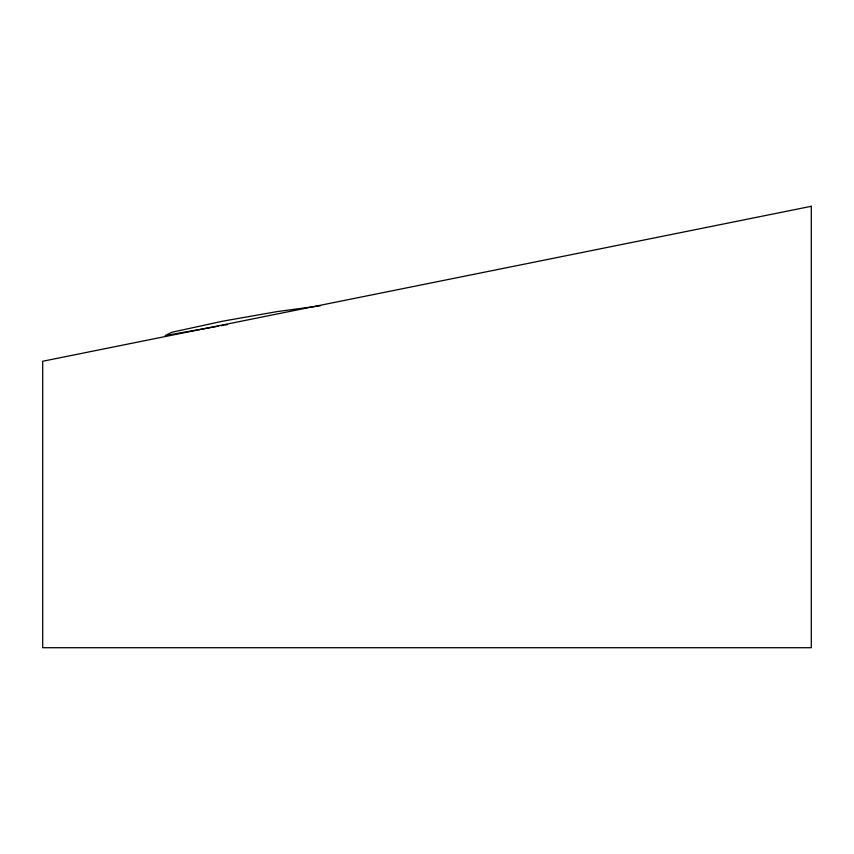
<?xml version="1.0" encoding="UTF-8"?>
<svg xmlns="http://www.w3.org/2000/svg" width="854" height="854" viewBox="0 0 854 854"><rect width="100%" height="100%" fill="white"/><g stroke="black" fill="none" stroke-linecap="round" stroke-linejoin="round"><path stroke-width="1.28" d="M218.507 326.164L165.217 335.558L171.857 332.27L222.638 321.2L276.995 311.625L320.581 305.721M221.015 325.716L223.524 325.278M224.805 325.043L227.388 324.595M811.3 206.284L42.7 361.253L42.7 647.716L811.3 647.716L811.3 206.284"/></g></svg>
